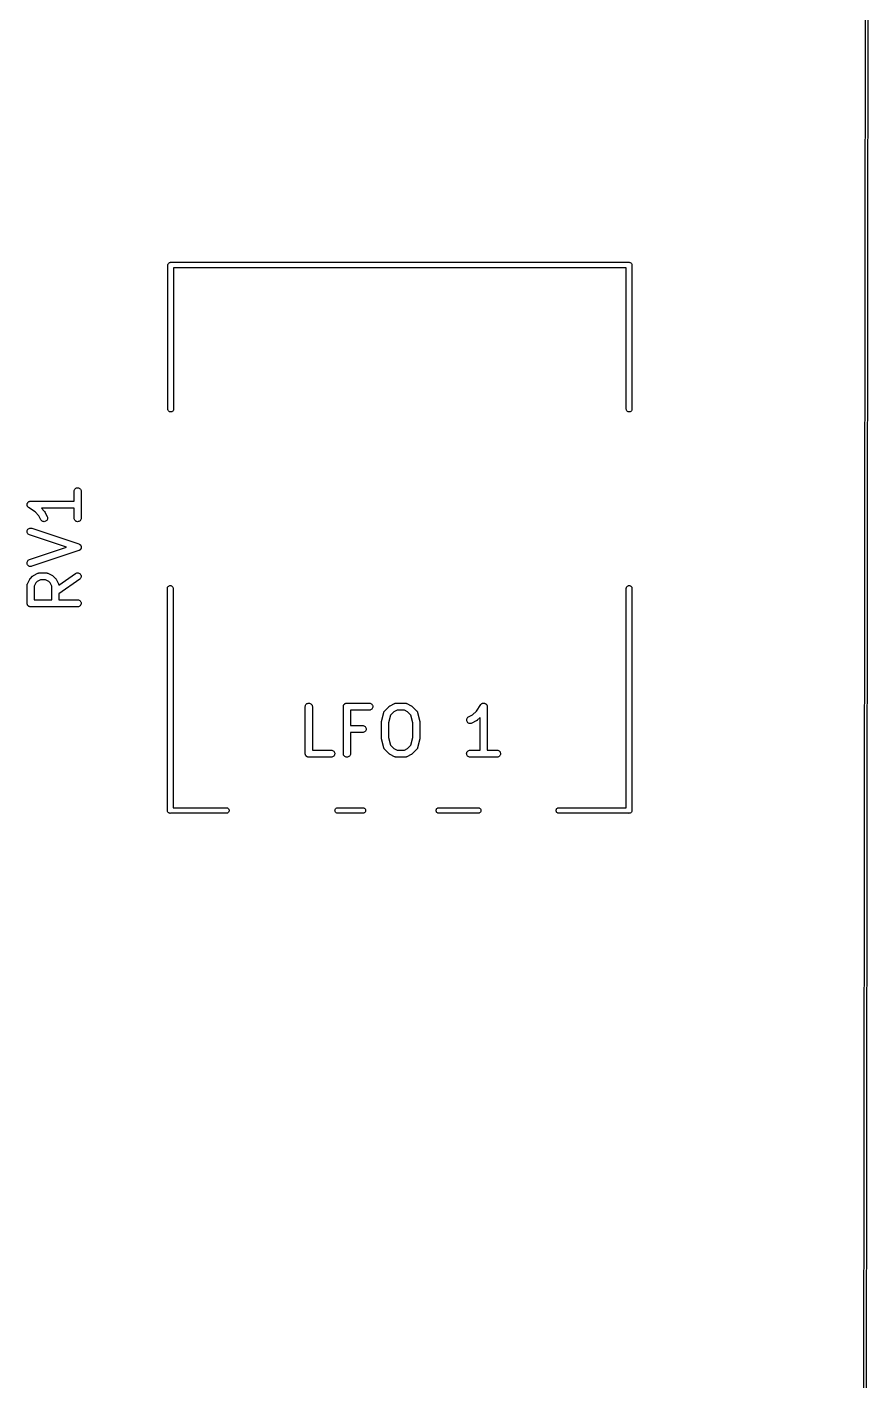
# Model space of a CAD drawing. Extents: x 20 to 116, y -135 to -16.
# Drawn here: x 98.14 to 116.03, y -75.58 to -46.81 of the extents above; entities that cross this region are included whole.
import ezdxf

# ---------------------------------------------------------------- set-up
doc = ezdxf.new("R2010")
doc.units = 0
doc.layers.add('BLACK', color=7, linetype='CONTINUOUS')

msp = doc.modelspace()

# ---------------------------------------------------------------- linework, layer by layer
at = {"layer": 'BLACK', "linetype": 'Continuous'}
for p, q in [((115.86, -134.975), (115.975, -20.025)), ((116.025, -20.0012), (115.91, -134.999)), ((101.13, -51.865), (101.131, -51.8532)), ((101.13, -51.868), (101.13, -51.865)), ((101.13, -54.9279), (101.13, -51.868)), ((101.131, -51.8532), (101.134, -51.8419)), ((101.134, -51.8419), (101.14, -51.8315)), ((101.14, -51.8315), (101.147, -51.8224)), ((101.147, -51.8224), (101.157, -51.8149)), ((101.157, -51.8149), (101.167, -51.8093)), ((101.167, -51.8093), (101.178, -51.8059)), ((101.178, -51.8059), (101.187, -51.805)), ((101.187, -51.805), (101.19, -51.8047)), ((101.187, -51.805), (101.187, -51.805)), ((101.19, -51.8047), (101.193, -51.805)), ((101.193, -51.805), (110.927, -51.805)), ((110.87, -51.925), (101.25, -51.925)), ((101.25, -51.925), (101.25, -54.9279)), ((110.87, -54.9279), (110.87, -51.925)), ((110.927, -51.805), (110.93, -51.8047)), ((110.93, -51.8047), (110.933, -51.805)), ((110.933, -51.805), (110.942, -51.8059)), ((110.942, -51.8059), (110.953, -51.8093)), ((110.953, -51.8093), (110.963, -51.8149)), ((110.963, -51.8149), (110.973, -51.8224)), ((110.973, -51.8224), (110.98, -51.8315)), ((110.98, -51.8315), (110.986, -51.8419)), ((110.986, -51.8419), (110.989, -51.8532)), ((110.989, -51.8532), (110.99, -51.865)), ((110.99, -51.865), (110.99, -51.8679)), ((110.99, -51.8679), (110.99, -54.9279)), ((101.131, -54.9368), (101.13, -54.9279)), ((101.134, -54.9481), (101.131, -54.9368)), ((101.14, -54.9585), (101.134, -54.9481)), ((101.246, -54.9481), (101.24, -54.9585)), ((101.249, -54.9368), (101.246, -54.9481)), ((101.25, -54.9279), (101.249, -54.9368)), ((110.871, -54.9368), (110.87, -54.9279)), ((110.874, -54.9481), (110.871, -54.9368)), ((110.88, -54.9585), (110.874, -54.9481)), ((110.986, -54.9481), (110.98, -54.9585)), ((110.989, -54.9368), (110.986, -54.9481)), ((110.99, -54.9279), (110.989, -54.9368)), ((101.147, -54.9676), (101.14, -54.9585)), ((101.157, -54.9751), (101.147, -54.9676)), ((101.167, -54.9807), (101.157, -54.9751)), ((101.178, -54.9841), (101.167, -54.9807)), ((101.19, -54.9853), (101.178, -54.9841)), ((101.202, -54.9841), (101.19, -54.9853)), ((101.213, -54.9807), (101.202, -54.9841)), ((101.223, -54.9751), (101.213, -54.9807)), ((101.233, -54.9676), (101.223, -54.9751)), ((101.24, -54.9585), (101.233, -54.9676)), ((110.887, -54.9676), (110.88, -54.9585)), ((110.897, -54.9751), (110.887, -54.9676)), ((110.907, -54.9807), (110.897, -54.9751)), ((110.918, -54.9841), (110.907, -54.9807)), ((110.93, -54.9853), (110.918, -54.9841)), ((110.942, -54.9841), (110.93, -54.9853)), ((110.953, -54.9807), (110.942, -54.9841)), ((110.963, -54.9751), (110.953, -54.9807)), ((110.973, -54.9676), (110.963, -54.9751)), ((110.98, -54.9585), (110.973, -54.9676)), ((99.1374, -56.6697), (99.139, -56.6551)), ((99.1374, -56.6707), (99.1374, -56.6697)), ((99.1374, -56.8814), (99.1374, -56.6707)), ((99.139, -56.6551), (99.1434, -56.6412)), ((99.1434, -56.6412), (99.1505, -56.6283)), ((99.1505, -56.6283), (99.1599, -56.6171)), ((99.1599, -56.6171), (99.1713, -56.608)), ((99.1713, -56.608), (99.1843, -56.6012)), ((99.1843, -56.6012), (99.1983, -56.597)), ((99.1983, -56.597), (99.2129, -56.5957)), ((99.2129, -56.5957), (99.2275, -56.5972)), ((99.2275, -56.5972), (99.2414, -56.6016)), ((99.2414, -56.6016), (99.2543, -56.6085)), ((99.2543, -56.6085), (99.2656, -56.6179)), ((99.2656, -56.6179), (99.2748, -56.6292)), ((99.2748, -56.6292), (99.2817, -56.6421)), ((99.2817, -56.6421), (99.286, -56.6561)), ((99.286, -56.6561), (99.2874, -56.6707)), ((99.2874, -56.6707), (99.2874, -57.2421)), ((98.1374, -56.9558), (98.1381, -56.9487)), ((98.1374, -56.9559), (98.1374, -56.9558)), ((98.1374, -56.9558), (98.1374, -56.9558)), ((98.1381, -56.9635), (98.1374, -56.9559)), ((98.1381, -56.9487), (98.1389, -56.9413)), ((98.1387, -56.9704), (98.1381, -56.9635)), ((98.1389, -56.9412), (98.1411, -56.9341)), ((98.1389, -56.9413), (98.1389, -56.9412)), ((98.1389, -56.9413), (98.1389, -56.9413)), ((98.1411, -56.9341), (98.1432, -56.9274)), ((98.1432, -56.9274), (98.1433, -56.9273)), ((98.1433, -56.9273), (98.1468, -56.9207)), ((98.1433, -56.9273), (98.1433, -56.9273)), ((98.1468, -56.9207), (98.1502, -56.9145)), ((98.1502, -56.9145), (98.1502, -56.9144)), ((98.1502, -56.9144), (98.1503, -56.9144)), ((98.1503, -56.9144), (98.1549, -56.9088)), ((98.1549, -56.9088), (98.1595, -56.9032)), ((98.1595, -56.9032), (98.1596, -56.9032)), ((98.1596, -56.9031), (98.1654, -56.8984)), ((98.1596, -56.9032), (98.1596, -56.9031)), ((98.1654, -56.8984), (98.1709, -56.894)), ((98.1709, -56.894), (98.1709, -56.8939)), ((98.1709, -56.8939), (98.171, -56.8939)), ((98.171, -56.8939), (98.1776, -56.8904)), ((98.1776, -56.8904), (98.1838, -56.8871)), ((98.1838, -56.8871), (98.1839, -56.8871)), ((98.1839, -56.887), (98.1907, -56.885)), ((98.1839, -56.8871), (98.1839, -56.887)), ((98.1907, -56.885), (98.1978, -56.8829)), ((98.1978, -56.8829), (98.1979, -56.8828)), ((98.1979, -56.8828), (98.2052, -56.8821)), ((98.1979, -56.8828), (98.1979, -56.8828)), ((98.2052, -56.8821), (98.2124, -56.8814)), ((98.2124, -56.8814), (99.1374, -56.8814)), ((98.1387, -56.9705), (98.1387, -56.9704)), ((98.1387, -56.9704), (98.1387, -56.9704)), ((98.1408, -56.9776), (98.1387, -56.9705)), ((98.1428, -56.9844), (98.1408, -56.9776)), ((98.1428, -56.9845), (98.1428, -56.9844)), ((98.1461, -56.9907), (98.1428, -56.9845)), ((98.1428, -56.9845), (98.1428, -56.9845)), ((98.1496, -56.9974), (98.1461, -56.9907)), ((98.1496, -56.9975), (98.1496, -56.9974)), ((98.1496, -56.9974), (98.1496, -56.9974)), ((98.1542, -57.0031), (98.1496, -56.9975)), ((98.1587, -57.0088), (98.1542, -57.0031)), ((98.1588, -57.0089), (98.1587, -57.0088)), ((98.1645, -57.0137), (98.1588, -57.0089)), ((98.1588, -57.0089), (98.1588, -57.0089)), ((98.1699, -57.0182), (98.1645, -57.0137)), ((98.17, -57.0183), (98.1699, -57.0182)), ((98.1708, -57.0188), (98.17, -57.0183)), ((98.17, -57.0183), (98.17, -57.0183)), ((98.17, -57.0183), (98.17, -57.0183)), ((98.3075, -57.1099), (98.1708, -57.0188)), ((98.3888, -57.1913), (98.3075, -57.1099)), ((98.431, -57.2757), (98.3888, -57.1913)), ((99.1374, -57.0314), (98.4411, -57.0314)), ((98.4411, -57.0314), (98.5035, -57.0939)), ((98.5035, -57.0939), (98.5042, -57.0946)), ((98.5042, -57.0946), (98.5069, -57.0979)), ((98.5069, -57.0979), (98.5098, -57.101)), ((98.5098, -57.101), (98.5114, -57.1036)), ((98.5114, -57.1036), (98.5134, -57.1061)), ((98.5134, -57.1061), (98.5153, -57.1098)), ((98.5153, -57.1098), (98.5176, -57.1134)), ((98.5176, -57.1134), (98.5652, -57.2086)), ((98.5652, -57.2086), (98.5656, -57.2095)), ((98.5656, -57.2095), (98.5707, -57.2233)), ((98.5724, -57.2524), (98.569, -57.2666)), ((98.5707, -57.2233), (98.573, -57.2377)), ((98.573, -57.2377), (98.5724, -57.2524)), ((99.1374, -57.2421), (99.1374, -57.0314)), ((99.1388, -57.2567), (99.1374, -57.2421)), ((99.2874, -57.2432), (99.2857, -57.2577)), ((99.2874, -57.2421), (99.2874, -57.2432)), ((98.1375, -57.5325), (98.138, -57.5179)), ((98.1399, -57.547), (98.1375, -57.5325)), ((98.138, -57.5179), (98.1414, -57.5036)), ((98.1414, -57.5036), (98.1475, -57.4903)), ((98.1475, -57.4903), (98.156, -57.4784)), ((98.156, -57.4784), (98.1667, -57.4684)), ((98.1667, -57.4684), (98.1791, -57.4607)), ((98.1791, -57.4607), (98.1928, -57.4555)), ((98.1928, -57.4555), (98.2072, -57.453)), ((98.2072, -57.453), (98.2218, -57.4535)), ((98.2218, -57.4535), (98.2361, -57.4567)), ((98.2361, -57.4567), (99.2361, -57.79)), ((98.4388, -57.2881), (98.431, -57.2757)), ((98.4489, -57.2987), (98.4388, -57.2881)), ((98.4608, -57.3072), (98.4489, -57.2987)), ((98.4741, -57.3132), (98.4608, -57.3072)), ((98.4884, -57.3165), (98.4741, -57.3132)), ((98.503, -57.317), (98.4884, -57.3165)), ((98.5175, -57.3146), (98.503, -57.317)), ((98.5312, -57.3095), (98.5175, -57.3146)), ((98.5436, -57.3018), (98.5312, -57.3095)), ((98.5543, -57.2918), (98.5436, -57.3018)), ((98.5629, -57.2799), (98.5543, -57.2918)), ((98.569, -57.2666), (98.5629, -57.2799)), ((99.143, -57.2707), (99.1388, -57.2567)), ((99.1499, -57.2836), (99.143, -57.2707)), ((99.1592, -57.295), (99.1499, -57.2836)), ((99.1704, -57.3043), (99.1592, -57.295)), ((99.1833, -57.3113), (99.1704, -57.3043)), ((99.1973, -57.3156), (99.1833, -57.3113)), ((99.2119, -57.3171), (99.1973, -57.3156)), ((99.2264, -57.3158), (99.2119, -57.3171)), ((99.2405, -57.3117), (99.2264, -57.3158)), ((99.2534, -57.3049), (99.2405, -57.3117)), ((99.2649, -57.2957), (99.2534, -57.3049)), ((99.2743, -57.2845), (99.2649, -57.2957)), ((99.2813, -57.2717), (99.2743, -57.2845)), ((99.2857, -57.2577), (99.2813, -57.2717)), ((98.145, -57.5607), (98.1399, -57.547)), ((98.1526, -57.5732), (98.145, -57.5607)), ((98.1626, -57.5839), (98.1526, -57.5732)), ((98.1744, -57.5925), (98.1626, -57.5839)), ((98.1877, -57.5987), (98.1744, -57.5925)), ((98.1887, -57.599), (98.1877, -57.5987)), ((98.9752, -57.8612), (98.1887, -57.599)), ((99.2361, -57.79), (99.2371, -57.7904)), ((99.2371, -57.7904), (99.2418, -57.7926)), ((99.2418, -57.7926), (99.2466, -57.7945)), ((99.2466, -57.7945), (99.2484, -57.7956)), ((99.2484, -57.7956), (99.2504, -57.7965)), ((99.2504, -57.7965), (99.2546, -57.7996)), ((99.2546, -57.7996), (99.2589, -57.8024)), ((99.2589, -57.8024), (99.2605, -57.8039)), ((99.2605, -57.8039), (99.2622, -57.8051)), ((99.2622, -57.8051), (99.2657, -57.809)), ((99.2657, -57.809), (99.2695, -57.8125)), ((99.2695, -57.8125), (99.2707, -57.8143)), ((99.2707, -57.8143), (99.2721, -57.8159)), ((99.2721, -57.8159), (99.2749, -57.8203)), ((99.2749, -57.8203), (99.2778, -57.8246)), ((99.2778, -57.8246), (99.2787, -57.8265)), ((99.2787, -57.8265), (99.2798, -57.8284)), ((99.2798, -57.8284), (99.2816, -57.8332)), ((98.1887, -58.1234), (98.9752, -57.8612)), ((99.2361, -57.9323), (98.2361, -58.2657)), ((99.2408, -57.9302), (99.2361, -57.9323)), ((99.2457, -57.9284), (99.2408, -57.9302)), ((99.2475, -57.9273), (99.2457, -57.9284)), ((99.2495, -57.9264), (99.2475, -57.9273)), ((99.2537, -57.9234), (99.2495, -57.9264)), ((99.2581, -57.9206), (99.2537, -57.9234)), ((99.2597, -57.9192), (99.2581, -57.9206)), ((99.2614, -57.9179), (99.2597, -57.9192)), ((99.265, -57.9142), (99.2614, -57.9179)), ((99.2688, -57.9106), (99.265, -57.9142)), ((99.27, -57.9089), (99.2688, -57.9106)), ((99.2715, -57.9073), (99.27, -57.9089)), ((99.2743, -57.9029), (99.2715, -57.9073)), ((99.2773, -57.8987), (99.2743, -57.9029)), ((99.2782, -57.8968), (99.2773, -57.8987)), ((99.2793, -57.895), (99.2782, -57.8968)), ((99.2812, -57.8901), (99.2793, -57.895)), ((99.2834, -57.8854), (99.2812, -57.8901)), ((99.2816, -57.8332), (99.2837, -57.838)), ((99.2839, -57.8833), (99.2834, -57.8854)), ((99.2837, -57.838), (99.2842, -57.8401)), ((99.2846, -57.8813), (99.2839, -57.8833)), ((99.2842, -57.8401), (99.2849, -57.8421)), ((99.2855, -57.8762), (99.2846, -57.8813)), ((99.2849, -57.8421), (99.2857, -57.8472)), ((99.2867, -57.8712), (99.2855, -57.8762)), ((99.2857, -57.8472), (99.2868, -57.8523)), ((99.2868, -57.869), (99.2867, -57.8712)), ((99.2868, -57.8523), (99.2869, -57.8544)), ((99.2872, -57.8669), (99.2868, -57.869)), ((99.2869, -57.8544), (99.2872, -57.8565)), ((99.2872, -57.8565), (99.287, -57.8617)), ((99.287, -57.8617), (99.2872, -57.8669)), ((98.1376, -58.1888), (98.1401, -58.1744)), ((98.1379, -58.2034), (98.1376, -58.1888)), ((98.1411, -58.2177), (98.1379, -58.2034)), ((98.1401, -58.1744), (98.1454, -58.1607)), ((98.1469, -58.2312), (98.1411, -58.2177)), ((98.1454, -58.1607), (98.1533, -58.1484)), ((98.1553, -58.2432), (98.1469, -58.2312)), ((98.1533, -58.1484), (98.1633, -58.1378)), ((98.1658, -58.2533), (98.1553, -58.2432)), ((98.1633, -58.1378), (98.1753, -58.1293)), ((98.1781, -58.2612), (98.1658, -58.2533)), ((98.1753, -58.1293), (98.1887, -58.1234)), ((98.1918, -58.2666), (98.1781, -58.2612)), ((98.2061, -58.2693), (98.1918, -58.2666)), ((98.2208, -58.2691), (98.2061, -58.2693)), ((98.2351, -58.266), (98.2208, -58.2691)), ((98.2361, -58.2657), (98.2351, -58.266)), ((98.3934, -58.4062), (98.3985, -58.4054)), ((98.3985, -58.4054), (98.4007, -58.4055)), ((98.4007, -58.4055), (98.4029, -58.4052)), ((98.4029, -58.4052), (98.5457, -58.4052)), ((98.5457, -58.4052), (98.5468, -58.4052)), ((98.5468, -58.4052), (98.549, -58.4055)), ((98.549, -58.4055), (98.5512, -58.4054)), ((98.5512, -58.4054), (98.5562, -58.4063)), ((99.1971, -58.4068), (99.2116, -58.4052)), ((99.2116, -58.4052), (99.2262, -58.4065)), ((98.1374, -58.6697), (98.1376, -58.6675)), ((98.1374, -58.6707), (98.1374, -58.6697)), ((98.1374, -59.0517), (98.1374, -58.6707)), ((98.1376, -58.6653), (98.1384, -58.6602)), ((98.1376, -58.6675), (98.1376, -58.6653)), ((98.1384, -58.6602), (98.139, -58.6551)), ((98.139, -58.6551), (98.1397, -58.653)), ((98.1397, -58.653), (98.1401, -58.6508)), ((98.1401, -58.6508), (98.1419, -58.646)), ((98.1419, -58.646), (98.1434, -58.6412)), ((98.1434, -58.6412), (98.1445, -58.6392)), ((98.1445, -58.6392), (98.1453, -58.6372)), ((98.1453, -58.6372), (98.1929, -58.5419)), ((98.1929, -58.5419), (98.1934, -58.541)), ((98.1934, -58.541), (98.1957, -58.5375)), ((98.1957, -58.5375), (98.1977, -58.5338)), ((98.1977, -58.5338), (98.1997, -58.5313)), ((98.1997, -58.5313), (98.2014, -58.5287)), ((98.2014, -58.5287), (98.2043, -58.5257)), ((98.2043, -58.5257), (98.207, -58.5224)), ((98.207, -58.5224), (98.2546, -58.4748)), ((98.2546, -58.4748), (98.2553, -58.4741)), ((98.2553, -58.4741), (98.2586, -58.4715)), ((98.2586, -58.4715), (98.2617, -58.4686)), ((98.2617, -58.4686), (98.2643, -58.4669)), ((98.2643, -58.4669), (98.2668, -58.465)), ((98.2668, -58.465), (98.2705, -58.463)), ((98.2705, -58.463), (98.2741, -58.4608)), ((98.2741, -58.4608), (98.3693, -58.4132)), ((98.3216, -58.6199), (98.2874, -58.6884)), ((98.2874, -58.6884), (98.2874, -58.9767)), ((98.352, -58.5895), (98.3216, -58.6199)), ((98.4206, -58.5552), (98.352, -58.5895)), ((98.3693, -58.4132), (98.3703, -58.4127)), ((98.3703, -58.4127), (98.3723, -58.4119)), ((98.3723, -58.4119), (98.3743, -58.4109)), ((98.3743, -58.4109), (98.3792, -58.4094)), ((98.3792, -58.4094), (98.384, -58.4076)), ((98.384, -58.4076), (98.3862, -58.4073)), ((98.3862, -58.4073), (98.3883, -58.4067)), ((98.3883, -58.4067), (98.3934, -58.4062)), ((98.528, -58.5552), (98.4206, -58.5552)), ((98.5965, -58.5895), (98.528, -58.5552)), ((98.5562, -58.4063), (98.5613, -58.4069)), ((98.5613, -58.4069), (98.5634, -58.4075)), ((98.5634, -58.4075), (98.5656, -58.4079)), ((98.5656, -58.4079), (98.5704, -58.4098)), ((98.5704, -58.4098), (98.5753, -58.4113)), ((98.5753, -58.4113), (98.5772, -58.4124)), ((98.5772, -58.4124), (98.5793, -58.4132)), ((98.5793, -58.4132), (98.6745, -58.4608)), ((98.6269, -58.6199), (98.5965, -58.5895)), ((98.6612, -58.6884), (98.6269, -58.6199)), ((98.6612, -58.9767), (98.6612, -58.6884)), ((98.6745, -58.4608), (98.6754, -58.4612)), ((98.6754, -58.4612), (98.679, -58.4635)), ((98.679, -58.4635), (98.6827, -58.4655)), ((98.6827, -58.4655), (98.6851, -58.4675)), ((98.6851, -58.4675), (98.6877, -58.4692)), ((98.6877, -58.4692), (98.6907, -58.4721)), ((98.6907, -58.4721), (98.694, -58.4748)), ((98.694, -58.4748), (98.7416, -58.5224)), ((98.7416, -58.5224), (98.7423, -58.5232)), ((98.7423, -58.5232), (98.745, -58.5265)), ((98.745, -58.5265), (98.7479, -58.5295)), ((98.7479, -58.5295), (98.7495, -58.5322)), ((98.7495, -58.5322), (98.7515, -58.5346)), ((98.7515, -58.5346), (98.7534, -58.5384)), ((98.7534, -58.5384), (98.7557, -58.5419)), ((98.7557, -58.5419), (98.8033, -58.6372)), ((98.8033, -58.6372), (98.8037, -58.6381)), ((98.8037, -58.6381), (98.8045, -58.6402)), ((98.8045, -58.6402), (98.8055, -58.6421)), ((98.8055, -58.6421), (98.807, -58.647)), ((98.807, -58.647), (98.8088, -58.6519)), ((98.8088, -58.6519), (98.8091, -58.654)), ((98.8091, -58.654), (98.8098, -58.6561)), ((98.8098, -58.6561), (98.8103, -58.6613)), ((98.8103, -58.6613), (98.8111, -58.6663)), ((98.8111, -58.6663), (98.811, -58.6685)), ((98.811, -58.6685), (98.8111, -58.6696)), ((98.8111, -58.6696), (99.1694, -58.4188)), ((99.2554, -58.5417), (98.8112, -58.8526)), ((99.1694, -58.4188), (99.1702, -58.4182)), ((99.1702, -58.4182), (99.1831, -58.4112)), ((99.1831, -58.4112), (99.1971, -58.4068)), ((99.2262, -58.4065), (99.2402, -58.4106)), ((99.2402, -58.4106), (99.2532, -58.4173)), ((99.2532, -58.4173), (99.2647, -58.4265)), ((99.2665, -58.5322), (99.2554, -58.5417)), ((99.2647, -58.4265), (99.2741, -58.4377)), ((99.2756, -58.5207), (99.2665, -58.5322)), ((99.2741, -58.4377), (99.2812, -58.4505)), ((99.2822, -58.5076), (99.2756, -58.5207)), ((99.2812, -58.4505), (99.2857, -58.4644)), ((99.2862, -58.4935), (99.2822, -58.5076)), ((99.2857, -58.4644), (99.2874, -58.4789)), ((99.2874, -58.4789), (99.2862, -58.4935)), ((101.13, -58.7015), (101.137, -58.6924)), ((101.137, -58.6924), (101.147, -58.6849)), ((101.147, -58.6849), (101.157, -58.6793)), ((101.157, -58.6793), (101.168, -58.6759)), ((101.168, -58.6759), (101.18, -58.6747)), ((101.18, -58.6747), (101.192, -58.6759)), ((101.192, -58.6759), (101.203, -58.6793)), ((101.203, -58.6793), (101.213, -58.6849)), ((101.213, -58.6849), (101.223, -58.6924)), ((101.223, -58.6924), (101.23, -58.7015)), ((110.88, -58.7015), (110.887, -58.6924)), ((110.887, -58.6924), (110.897, -58.6849)), ((110.897, -58.6849), (110.907, -58.6793)), ((110.907, -58.6793), (110.918, -58.6759)), ((110.918, -58.6759), (110.93, -58.6747)), ((110.93, -58.6747), (110.942, -58.6759)), ((110.942, -58.6759), (110.953, -58.6793)), ((110.953, -58.6793), (110.963, -58.6849)), ((110.963, -58.6849), (110.973, -58.6924)), ((110.973, -58.6924), (110.98, -58.7015)), ((98.2874, -58.9767), (98.6612, -58.9767)), ((98.8112, -58.8526), (98.8112, -58.9767)), ((98.8112, -58.9767), (99.2124, -58.9767)), ((99.2124, -58.9767), (99.2134, -58.9767)), ((99.2134, -58.9767), (99.228, -58.9783)), ((99.228, -58.9783), (99.2419, -58.9827)), ((101.12, -58.7321), (101.121, -58.7232)), ((101.12, -63.4579), (101.12, -58.7321)), ((101.121, -58.7232), (101.124, -58.7119)), ((101.124, -58.7119), (101.13, -58.7015)), ((101.23, -58.7015), (101.236, -58.7119)), ((101.236, -58.7119), (101.239, -58.7232)), ((101.239, -58.7232), (101.24, -58.7321)), ((101.24, -58.7321), (101.24, -63.395)), ((110.87, -58.7321), (110.871, -58.7232)), ((110.87, -63.395), (110.87, -58.7321)), ((110.871, -58.7232), (110.874, -58.7119)), ((110.874, -58.7119), (110.88, -58.7015)), ((110.98, -58.7015), (110.986, -58.7119)), ((110.986, -58.7119), (110.989, -58.7232)), ((110.989, -58.7232), (110.99, -58.7321)), ((110.99, -58.7321), (110.99, -63.4521)), ((98.1381, -59.0587), (98.1374, -59.0517)), ((98.1387, -59.0657), (98.1381, -59.0587)), ((98.1388, -59.066), (98.1387, -59.0657)), ((98.1388, -59.0662), (98.1388, -59.066)), ((98.1408, -59.073), (98.1388, -59.0662)), ((98.1428, -59.0798), (98.1408, -59.073)), ((98.143, -59.08), (98.1428, -59.0798)), ((98.143, -59.0802), (98.143, -59.08)), ((98.1464, -59.0865), (98.143, -59.0802)), ((98.1496, -59.0927), (98.1464, -59.0865)), ((98.1498, -59.0929), (98.1496, -59.0927)), ((98.1499, -59.0932), (98.1498, -59.0929)), ((98.1544, -59.0987), (98.1499, -59.0932)), ((98.1588, -59.1041), (98.1544, -59.0987)), ((98.159, -59.1043), (98.1588, -59.1041)), ((98.1592, -59.1045), (98.159, -59.1043)), ((98.1646, -59.109), (98.1592, -59.1045)), ((98.17, -59.1135), (98.1646, -59.109)), ((98.1702, -59.1137), (98.17, -59.1135)), ((98.1704, -59.1138), (98.1702, -59.1137)), ((98.1766, -59.1172), (98.1704, -59.1138)), ((98.1828, -59.1206), (98.1766, -59.1172)), ((98.1831, -59.1207), (98.1828, -59.1206)), ((98.1833, -59.1208), (98.1831, -59.1207)), ((98.1901, -59.1229), (98.1833, -59.1208)), ((98.1968, -59.125), (98.1901, -59.1229)), ((98.197, -59.1251), (98.1968, -59.125)), ((98.1973, -59.1251), (98.197, -59.1251)), ((98.2043, -59.1259), (98.1973, -59.1251)), ((98.2113, -59.1267), (98.2043, -59.1259)), ((98.2118, -59.1267), (98.2113, -59.1267)), ((98.2119, -59.1267), (98.2118, -59.1267)), ((98.2124, -59.1267), (98.2119, -59.1267)), ((98.2119, -59.1267), (98.2119, -59.1267)), ((99.2124, -59.1267), (98.2124, -59.1267)), ((99.2269, -59.1252), (99.2124, -59.1267)), ((99.241, -59.121), (99.2269, -59.1252)), ((99.2539, -59.1141), (99.241, -59.121)), ((99.2419, -58.9827), (99.2548, -58.9898)), ((99.2652, -59.1049), (99.2539, -59.1141)), ((99.2548, -58.9898), (99.266, -58.9992)), ((99.2746, -59.0936), (99.2652, -59.1049)), ((99.266, -58.9992), (99.2751, -59.0106)), ((99.2815, -59.0807), (99.2746, -59.0936)), ((99.2751, -59.0106), (99.2819, -59.0236)), ((99.2858, -59.0667), (99.2815, -59.0807)), ((99.2819, -59.0236), (99.2861, -59.0376)), ((99.2874, -59.0522), (99.2858, -59.0667)), ((99.2861, -59.0376), (99.2874, -59.0522)), ((104.049, -61.2463), (104.05, -61.2318)), ((104.049, -61.2474), (104.049, -61.2463)), ((104.049, -62.2474), (104.049, -61.2474)), ((104.05, -61.2318), (104.055, -61.2178)), ((104.055, -61.2178), (104.062, -61.205)), ((104.062, -61.205), (104.071, -61.1938)), ((104.071, -61.1938), (104.083, -61.1846)), ((104.083, -61.1846), (104.096, -61.1778)), ((104.096, -61.1778), (104.11, -61.1737)), ((104.11, -61.1737), (104.124, -61.1724)), ((104.124, -61.1724), (104.139, -61.1739)), ((104.139, -61.1739), (104.153, -61.1782)), ((104.153, -61.1782), (104.166, -61.1852)), ((104.166, -61.1852), (104.177, -61.1945)), ((104.177, -61.1945), (104.186, -61.2059)), ((104.186, -61.2059), (104.193, -61.2188)), ((104.193, -61.2188), (104.197, -61.2328)), ((104.197, -61.2328), (104.199, -61.2474)), ((104.199, -61.2474), (104.199, -62.1724)), ((104.858, -61.2463), (104.859, -61.2393)), ((104.858, -61.2468), (104.858, -61.2463)), ((104.858, -61.2469), (104.858, -61.2468)), ((104.858, -61.2474), (104.858, -61.2469)), ((104.858, -61.2469), (104.858, -61.2469)), ((104.858, -62.2474), (104.858, -61.2474)), ((104.859, -61.2393), (104.86, -61.2323)), ((104.86, -61.2318), (104.862, -61.2251)), ((104.86, -61.232), (104.86, -61.2318)), ((104.86, -61.2323), (104.86, -61.232)), ((104.862, -61.2251), (104.864, -61.2183)), ((104.864, -61.2178), (104.868, -61.2116)), ((104.864, -61.2181), (104.864, -61.2178)), ((104.864, -61.2183), (104.864, -61.2181)), ((104.868, -61.2116), (104.871, -61.2054)), ((104.871, -61.205), (104.876, -61.1996)), ((104.871, -61.2052), (104.871, -61.205)), ((104.871, -61.2054), (104.871, -61.2052)), ((104.876, -61.1996), (104.88, -61.1942)), ((104.88, -61.1942), (104.881, -61.194)), ((104.881, -61.1938), (104.886, -61.1894)), ((104.881, -61.194), (104.881, -61.1938)), ((104.886, -61.1894), (104.892, -61.1849)), ((104.892, -61.1846), (104.899, -61.1814)), ((104.892, -61.1848), (104.892, -61.1846)), ((104.892, -61.1849), (104.892, -61.1848)), ((104.899, -61.1814), (104.905, -61.178)), ((104.905, -61.1778), (104.912, -61.1758)), ((104.905, -61.178), (104.905, -61.1778)), ((104.905, -61.178), (104.905, -61.178)), ((104.912, -61.1758), (104.919, -61.1738)), ((104.919, -61.1737), (104.926, -61.1731)), ((104.919, -61.1738), (104.919, -61.1737)), ((104.919, -61.1738), (104.919, -61.1738)), ((104.926, -61.1731), (104.933, -61.1724)), ((104.933, -61.1724), (105.41, -61.1724)), ((105.41, -61.1724), (105.411, -61.1724)), ((105.411, -61.1724), (105.425, -61.174)), ((105.425, -61.174), (105.439, -61.1784)), ((105.439, -61.1784), (105.452, -61.1855)), ((105.452, -61.1855), (105.463, -61.1949)), ((105.463, -61.1949), (105.472, -61.2063)), ((105.472, -61.2063), (105.479, -61.2193)), ((105.479, -61.2764), (105.472, -61.2893)), ((105.479, -61.2193), (105.483, -61.2333)), ((105.483, -61.2625), (105.479, -61.2764)), ((105.483, -61.2333), (105.485, -61.2479)), ((105.485, -61.2479), (105.483, -61.2625)), ((105.737, -61.3372), (105.833, -61.242)), ((105.833, -61.2412), (105.837, -61.2386)), ((105.833, -61.242), (105.833, -61.2412)), ((105.837, -61.2386), (105.84, -61.2357)), ((105.84, -61.2357), (105.842, -61.234)), ((105.842, -61.234), (105.845, -61.2321)), ((105.845, -61.2321), (105.849, -61.2302)), ((105.849, -61.2302), (105.852, -61.2279)), ((105.852, -61.2279), (105.947, -61.1803)), ((105.947, -61.1803), (105.948, -61.1798)), ((105.948, -61.1798), (105.95, -61.1791)), ((105.95, -61.1791), (105.952, -61.178)), ((105.952, -61.178), (105.957, -61.1766)), ((105.957, -61.1766), (105.962, -61.1748)), ((105.962, -61.1748), (105.964, -61.1744)), ((105.964, -61.1744), (105.966, -61.1738)), ((105.966, -61.1738), (105.971, -61.1733)), ((105.971, -61.1733), (105.977, -61.1725)), ((105.977, -61.1725), (105.979, -61.1726)), ((105.979, -61.1726), (105.981, -61.1724)), ((105.981, -61.1724), (106.171, -61.1724)), ((106.171, -61.1724), (106.172, -61.1724)), ((106.172, -61.1724), (106.175, -61.1726)), ((106.175, -61.1726), (106.177, -61.1726)), ((106.177, -61.1726), (106.182, -61.1734)), ((106.182, -61.1734), (106.187, -61.174)), ((106.187, -61.174), (106.189, -61.1747)), ((106.189, -61.1747), (106.191, -61.1751)), ((106.191, -61.1751), (106.196, -61.1769)), ((106.196, -61.1769), (106.201, -61.1784)), ((106.201, -61.1784), (106.203, -61.1795)), ((106.203, -61.1795), (106.205, -61.1803)), ((106.205, -61.1803), (106.3, -61.2279)), ((106.3, -61.2279), (106.301, -61.2284)), ((106.301, -61.2284), (106.305, -61.2307)), ((106.305, -61.2307), (106.308, -61.2327)), ((106.308, -61.2327), (106.311, -61.2347)), ((106.311, -61.2347), (106.313, -61.2364)), ((106.313, -61.2364), (106.316, -61.2393)), ((106.316, -61.2393), (106.32, -61.242)), ((106.32, -61.242), (106.415, -61.3372)), ((107.685, -61.3425), (107.776, -61.2058)), ((107.776, -61.2049), (107.781, -61.1993)), ((107.776, -61.205), (107.776, -61.2049)), ((107.776, -61.2058), (107.776, -61.205)), ((107.776, -61.205), (107.776, -61.205)), ((107.776, -61.205), (107.776, -61.205)), ((107.781, -61.1993), (107.786, -61.1938)), ((107.786, -61.1937), (107.792, -61.189)), ((107.786, -61.1938), (107.786, -61.1937)), ((107.786, -61.1938), (107.786, -61.1938)), ((107.792, -61.189), (107.797, -61.1846)), ((107.797, -61.1846), (107.804, -61.181)), ((107.797, -61.1846), (107.797, -61.1846)), ((107.797, -61.1846), (107.797, -61.1846)), ((107.804, -61.181), (107.81, -61.1778)), ((107.81, -61.1778), (107.817, -61.1757)), ((107.81, -61.1778), (107.81, -61.1778)), ((107.81, -61.1778), (107.81, -61.1778)), ((107.817, -61.1757), (107.824, -61.1737)), ((107.824, -61.1737), (107.831, -61.173)), ((107.824, -61.1737), (107.824, -61.1737)), ((107.824, -61.1737), (107.824, -61.1737)), ((107.831, -61.173), (107.839, -61.1724)), ((107.839, -61.1724), (107.839, -61.1724)), ((107.839, -61.1724), (107.846, -61.1732)), ((107.839, -61.1724), (107.839, -61.1724)), ((107.846, -61.1732), (107.853, -61.1739)), ((107.853, -61.1739), (107.853, -61.1739)), ((107.853, -61.1739), (107.853, -61.1739)), ((107.853, -61.1739), (107.861, -61.1762)), ((107.861, -61.1762), (107.867, -61.1782)), ((107.867, -61.1782), (107.867, -61.1783)), ((107.867, -61.1783), (107.867, -61.1783)), ((107.867, -61.1783), (107.874, -61.1818)), ((107.874, -61.1818), (107.88, -61.1852)), ((107.88, -61.1852), (107.88, -61.1852)), ((107.88, -61.1852), (107.88, -61.1853)), ((107.88, -61.1853), (107.886, -61.1899)), ((107.886, -61.1899), (107.891, -61.1945)), ((107.891, -61.1945), (107.891, -61.1946)), ((107.891, -61.1946), (107.891, -61.1946)), ((107.891, -61.1946), (107.896, -61.2006)), ((107.896, -61.2006), (107.901, -61.2059)), ((107.901, -61.2059), (107.901, -61.2059)), ((107.901, -61.2059), (107.901, -61.206)), ((107.901, -61.206), (107.904, -61.2129)), ((107.904, -61.2129), (107.907, -61.2188)), ((107.907, -61.2188), (107.907, -61.2189)), ((107.907, -61.2189), (107.907, -61.2189)), ((107.907, -61.2189), (107.91, -61.226)), ((107.91, -61.226), (107.912, -61.2328)), ((107.912, -61.2328), (107.912, -61.2329)), ((107.912, -61.2329), (107.912, -61.2329)), ((107.912, -61.2329), (107.912, -61.2403)), ((107.912, -61.2403), (107.913, -61.2474)), ((107.913, -61.2474), (107.913, -62.1724)), ((105.41, -61.3224), (105.008, -61.3224)), ((105.008, -61.3224), (105.008, -61.6486)), ((105.424, -61.321), (105.41, -61.3224)), ((105.438, -61.3167), (105.424, -61.321)), ((105.451, -61.3098), (105.438, -61.3167)), ((105.462, -61.3006), (105.451, -61.3098)), ((105.472, -61.2893), (105.462, -61.3006)), ((105.669, -61.5651), (105.67, -61.5638)), ((105.669, -61.5711), (105.669, -61.5651)), ((105.67, -61.5625), (105.718, -61.372)), ((105.67, -61.5638), (105.67, -61.5625)), ((105.718, -61.371), (105.72, -61.3663)), ((105.718, -61.372), (105.718, -61.371)), ((105.72, -61.3663), (105.721, -61.3614)), ((105.721, -61.3614), (105.722, -61.3594)), ((105.722, -61.3594), (105.723, -61.3573)), ((105.723, -61.3573), (105.726, -61.353)), ((105.726, -61.353), (105.728, -61.3485)), ((105.728, -61.3485), (105.73, -61.3468)), ((105.73, -61.3468), (105.731, -61.3449)), ((105.731, -61.3449), (105.734, -61.3411)), ((105.734, -61.3411), (105.737, -61.3372)), ((105.858, -61.4286), (105.818, -61.5899)), ((105.93, -61.3566), (105.858, -61.4286)), ((105.999, -61.3224), (105.93, -61.3566)), ((106.154, -61.3224), (105.999, -61.3224)), ((106.222, -61.3566), (106.154, -61.3224)), ((106.294, -61.4286), (106.222, -61.3566)), ((106.335, -61.5899), (106.294, -61.4286)), ((106.415, -61.3372), (106.416, -61.3379)), ((106.416, -61.3379), (106.419, -61.3419)), ((106.419, -61.3419), (106.422, -61.3457)), ((106.422, -61.3457), (106.423, -61.3476)), ((106.423, -61.3476), (106.425, -61.3494)), ((106.425, -61.3494), (106.427, -61.3539)), ((106.427, -61.3539), (106.43, -61.3583)), ((106.43, -61.3583), (106.431, -61.3604)), ((106.431, -61.3604), (106.432, -61.3624)), ((106.432, -61.3624), (106.433, -61.3673)), ((106.433, -61.3673), (106.435, -61.372)), ((106.435, -61.372), (106.482, -61.5625)), ((106.482, -61.5625), (106.483, -61.5635)), ((106.483, -61.5635), (106.483, -61.5649)), ((106.483, -61.5649), (106.483, -61.5661)), ((106.483, -61.5661), (106.484, -61.5721)), ((107.478, -61.5234), (107.481, -61.5091)), ((107.478, -61.538), (107.478, -61.5234)), ((107.48, -61.5525), (107.478, -61.538)), ((107.485, -61.5662), (107.48, -61.5525)), ((107.481, -61.5091), (107.487, -61.4958)), ((107.493, -61.5786), (107.485, -61.5662)), ((107.487, -61.4958), (107.496, -61.4839)), ((107.496, -61.4839), (107.506, -61.4738)), ((107.506, -61.4738), (107.519, -61.466)), ((107.519, -61.466), (107.603, -61.4238)), ((107.681, -61.5526), (107.586, -61.6002)), ((107.603, -61.4238), (107.685, -61.3425)), ((107.685, -61.5503), (107.681, -61.5526)), ((107.688, -61.5484), (107.685, -61.5503)), ((107.691, -61.5464), (107.688, -61.5484)), ((107.694, -61.5448), (107.691, -61.5464)), ((107.697, -61.5419), (107.694, -61.5448)), ((107.7, -61.5392), (107.697, -61.5419)), ((107.701, -61.5385), (107.7, -61.5392)), ((107.763, -61.4761), (107.701, -61.5385)), ((107.763, -62.1724), (107.763, -61.4761)), ((105.008, -61.6486), (105.267, -61.6486)), ((105.267, -61.7986), (105.008, -61.7986)), ((105.008, -61.7986), (105.008, -62.2474)), ((105.267, -61.6486), (105.268, -61.6486)), ((105.281, -61.7971), (105.267, -61.7986)), ((105.268, -61.6486), (105.282, -61.6502)), ((105.295, -61.7929), (105.281, -61.7971)), ((105.282, -61.6502), (105.296, -61.6546)), ((105.308, -61.786), (105.295, -61.7929)), ((105.296, -61.6546), (105.309, -61.6617)), ((105.32, -61.7768), (105.308, -61.786)), ((105.309, -61.6617), (105.32, -61.6711)), ((105.32, -61.6711), (105.329, -61.6825)), ((105.329, -61.7655), (105.32, -61.7768)), ((105.329, -61.6825), (105.336, -61.6955)), ((105.336, -61.7526), (105.329, -61.7655)), ((105.336, -61.6955), (105.34, -61.7095)), ((105.34, -61.7387), (105.336, -61.7526)), ((105.34, -61.7095), (105.342, -61.7241)), ((105.342, -61.7241), (105.34, -61.7387)), ((105.668, -61.577), (105.669, -61.5711)), ((105.668, -61.5783), (105.668, -61.577)), ((105.668, -61.5797), (105.668, -61.5783)), ((105.668, -61.5807), (105.668, -61.5797)), ((105.668, -61.914), (105.668, -61.5807)), ((105.818, -61.5899), (105.818, -61.9048)), ((106.335, -61.9048), (106.335, -61.5899)), ((106.484, -61.5721), (106.484, -61.578)), ((106.484, -61.578), (106.484, -61.5794)), ((106.484, -61.5794), (106.485, -61.5807)), ((106.485, -61.5807), (106.485, -61.914)), ((107.503, -61.5893), (107.493, -61.5786)), ((107.515, -61.5979), (107.503, -61.5893)), ((107.528, -61.604), (107.515, -61.5979)), ((107.542, -61.6074), (107.528, -61.604)), ((107.557, -61.608), (107.542, -61.6074)), ((107.571, -61.6057), (107.557, -61.608)), ((107.585, -61.6006), (107.571, -61.6057)), ((107.586, -61.6002), (107.585, -61.6006)), ((105.668, -61.9154), (105.668, -61.914)), ((105.668, -61.9167), (105.668, -61.9154)), ((105.669, -61.9226), (105.668, -61.9167)), ((105.669, -61.9286), (105.669, -61.9226)), ((105.67, -61.9299), (105.669, -61.9286)), ((105.67, -61.9312), (105.67, -61.9299)), ((105.67, -61.9322), (105.67, -61.9312)), ((105.718, -62.1227), (105.67, -61.9322)), ((105.719, -62.1275), (105.718, -62.1227)), ((105.721, -62.1324), (105.719, -62.1275)), ((105.722, -62.1344), (105.721, -62.1324)), ((105.723, -62.1365), (105.722, -62.1344)), ((105.725, -62.1409), (105.723, -62.1365)), ((105.728, -62.1454), (105.725, -62.1409)), ((105.729, -62.1471), (105.728, -62.1454)), ((105.818, -61.9048), (105.858, -62.0662)), ((105.858, -62.0662), (105.93, -62.1381)), ((105.93, -62.1381), (105.999, -62.1724)), ((106.154, -62.1724), (106.222, -62.1381)), ((106.222, -62.1381), (106.294, -62.0662)), ((106.294, -62.0662), (106.335, -61.9048)), ((106.427, -62.1418), (106.424, -62.1462)), ((106.429, -62.1374), (106.427, -62.1418)), ((106.43, -62.1353), (106.429, -62.1374)), ((106.431, -62.1333), (106.43, -62.1353)), ((106.433, -62.1285), (106.431, -62.1333)), ((106.434, -62.1237), (106.433, -62.1285)), ((106.435, -62.1227), (106.434, -62.1237)), ((106.482, -61.9322), (106.435, -62.1227)), ((106.483, -61.9296), (106.482, -61.9309)), ((106.482, -61.9309), (106.482, -61.9322)), ((106.484, -61.9237), (106.483, -61.9296)), ((106.485, -61.9151), (106.484, -61.9164)), ((106.484, -61.9164), (106.484, -61.9178)), ((106.484, -61.9178), (106.484, -61.9237)), ((106.485, -61.914), (106.485, -61.9151)), ((104.049, -62.2544), (104.049, -62.2474)), ((104.05, -62.2614), (104.049, -62.2544)), ((104.05, -62.2617), (104.05, -62.2614)), ((104.05, -62.2619), (104.05, -62.2617)), ((104.052, -62.2687), (104.05, -62.2619)), ((104.054, -62.2755), (104.052, -62.2687)), ((104.054, -62.2757), (104.054, -62.2755)), ((104.054, -62.276), (104.054, -62.2757)), ((104.058, -62.2821), (104.054, -62.276)), ((104.061, -62.2884), (104.058, -62.2821)), ((104.061, -62.2887), (104.061, -62.2884)), ((104.061, -62.2889), (104.061, -62.2887)), ((104.066, -62.2944), (104.061, -62.2889)), ((104.07, -62.2999), (104.066, -62.2944)), ((104.07, -62.3), (104.07, -62.2999)), ((104.071, -62.3002), (104.07, -62.3)), ((104.076, -62.3047), (104.071, -62.3002)), ((104.081, -62.3093), (104.076, -62.3047)), ((104.082, -62.3094), (104.081, -62.3093)), ((104.082, -62.3096), (104.082, -62.3094)), ((104.088, -62.3129), (104.082, -62.3096)), ((104.094, -62.3163), (104.088, -62.3129)), ((104.095, -62.3164), (104.094, -62.3163)), ((104.095, -62.3165), (104.095, -62.3164)), ((104.102, -62.3186), (104.095, -62.3165)), ((104.108, -62.3207), (104.102, -62.3186)), ((104.108, -62.3208), (104.108, -62.3207)), ((104.109, -62.3208), (104.108, -62.3208)), ((104.116, -62.3216), (104.109, -62.3208)), ((104.123, -62.3224), (104.116, -62.3216)), ((104.124, -62.3224), (104.123, -62.3224)), ((104.123, -62.3224), (104.123, -62.3224)), ((104.123, -62.3224), (104.123, -62.3224)), ((104.123, -62.3224), (104.123, -62.3224)), ((104.6, -62.3224), (104.124, -62.3224)), ((104.199, -62.1724), (104.6, -62.1724)), ((104.6, -62.1724), (104.601, -62.1724)), ((104.615, -62.321), (104.6, -62.3224)), ((104.601, -62.1724), (104.616, -62.174)), ((104.629, -62.3167), (104.615, -62.321)), ((104.616, -62.174), (104.63, -62.1784)), ((104.642, -62.3098), (104.629, -62.3167)), ((104.63, -62.1784), (104.642, -62.1855)), ((104.642, -62.1855), (104.654, -62.1949)), ((104.653, -62.3006), (104.642, -62.3098)), ((104.662, -62.2893), (104.653, -62.3006)), ((104.654, -62.1949), (104.663, -62.2063)), ((104.669, -62.2764), (104.662, -62.2893)), ((104.663, -62.2063), (104.67, -62.2193)), ((104.673, -62.2625), (104.669, -62.2764)), ((104.67, -62.2193), (104.674, -62.2333)), ((104.675, -62.2479), (104.673, -62.2625)), ((104.674, -62.2333), (104.675, -62.2479)), ((104.86, -62.2619), (104.858, -62.2474)), ((104.864, -62.276), (104.86, -62.2619)), ((104.871, -62.2889), (104.864, -62.276)), ((104.88, -62.3002), (104.871, -62.2889)), ((104.891, -62.3096), (104.88, -62.3002)), ((104.904, -62.3165), (104.891, -62.3096)), ((104.918, -62.3208), (104.904, -62.3165)), ((104.933, -62.3224), (104.918, -62.3208)), ((104.947, -62.3211), (104.933, -62.3224)), ((104.961, -62.3169), (104.947, -62.3211)), ((104.974, -62.3101), (104.961, -62.3169)), ((104.986, -62.301), (104.974, -62.3101)), ((104.995, -62.2898), (104.986, -62.301)), ((105.002, -62.2769), (104.995, -62.2898)), ((105.007, -62.263), (105.002, -62.2769)), ((105.008, -62.2484), (105.007, -62.263)), ((105.008, -62.2474), (105.008, -62.2484)), ((105.73, -62.1491), (105.729, -62.1471)), ((105.734, -62.1528), (105.73, -62.1491)), ((105.737, -62.1568), (105.734, -62.1528)), ((105.737, -62.1576), (105.737, -62.1568)), ((105.833, -62.2528), (105.737, -62.1576)), ((105.836, -62.2555), (105.833, -62.2528)), ((105.839, -62.2584), (105.836, -62.2555)), ((105.842, -62.2601), (105.839, -62.2584)), ((105.844, -62.2621), (105.842, -62.2601)), ((105.848, -62.2641), (105.844, -62.2621)), ((105.851, -62.2664), (105.848, -62.2641)), ((105.852, -62.2668), (105.851, -62.2664)), ((105.947, -62.3145), (105.852, -62.2668)), ((105.949, -62.3153), (105.947, -62.3145)), ((105.951, -62.3163), (105.949, -62.3153)), ((105.956, -62.3179), (105.951, -62.3163)), ((105.961, -62.3197), (105.956, -62.3179)), ((105.963, -62.3201), (105.961, -62.3197)), ((105.965, -62.3207), (105.963, -62.3201)), ((105.97, -62.3213), (105.965, -62.3207)), ((105.976, -62.3222), (105.97, -62.3213)), ((105.978, -62.3221), (105.976, -62.3222)), ((105.98, -62.3224), (105.978, -62.3221)), ((105.981, -62.3224), (105.98, -62.3224)), ((106.171, -62.3224), (105.981, -62.3224)), ((105.999, -62.1724), (106.154, -62.1724)), ((106.174, -62.3222), (106.171, -62.3224)), ((106.176, -62.3223), (106.174, -62.3222)), ((106.181, -62.3215), (106.176, -62.3223)), ((106.186, -62.321), (106.181, -62.3215)), ((106.188, -62.3203), (106.186, -62.321)), ((106.19, -62.32), (106.188, -62.3203)), ((106.195, -62.3182), (106.19, -62.32)), ((106.2, -62.3167), (106.195, -62.3182)), ((106.202, -62.3157), (106.2, -62.3167)), ((106.204, -62.3149), (106.202, -62.3157)), ((106.205, -62.3145), (106.204, -62.3149)), ((106.3, -62.2668), (106.205, -62.3145)), ((106.304, -62.2646), (106.3, -62.2668)), ((106.308, -62.2627), (106.304, -62.2646)), ((106.31, -62.2607), (106.308, -62.2627)), ((106.313, -62.2591), (106.31, -62.2607)), ((106.316, -62.2562), (106.313, -62.2591)), ((106.319, -62.2535), (106.316, -62.2562)), ((106.32, -62.2528), (106.319, -62.2535)), ((106.415, -62.1576), (106.32, -62.2528)), ((106.418, -62.1536), (106.415, -62.1576)), ((106.422, -62.1499), (106.418, -62.1536)), ((106.423, -62.148), (106.422, -62.1499)), ((106.424, -62.1462), (106.423, -62.148)), ((107.477, -62.2469), (107.479, -62.2323)), ((107.479, -62.2614), (107.477, -62.2469)), ((107.479, -62.2323), (107.483, -62.2183)), ((107.483, -62.2755), (107.479, -62.2614)), ((107.483, -62.2183), (107.49, -62.2054)), ((107.49, -62.2884), (107.483, -62.2755)), ((107.49, -62.2054), (107.5, -62.1942)), ((107.499, -62.2999), (107.49, -62.2884)), ((107.51, -62.3093), (107.499, -62.2999)), ((107.5, -62.1942), (107.511, -62.1849)), ((107.523, -62.3163), (107.51, -62.3093)), ((107.511, -62.1849), (107.524, -62.178)), ((107.537, -62.3207), (107.523, -62.3163)), ((107.524, -62.178), (107.538, -62.1738)), ((107.551, -62.3224), (107.537, -62.3207)), ((107.538, -62.1738), (107.552, -62.1724)), ((107.552, -62.3224), (107.551, -62.3224)), ((107.552, -62.1724), (107.763, -62.1724)), ((108.124, -62.3224), (107.552, -62.3224)), ((107.913, -62.1724), (108.124, -62.1724)), ((108.124, -62.1724), (108.125, -62.1724)), ((108.138, -62.321), (108.124, -62.3224)), ((108.125, -62.1724), (108.139, -62.174)), ((108.152, -62.3167), (108.138, -62.321)), ((108.139, -62.174), (108.153, -62.1784)), ((108.165, -62.3098), (108.152, -62.3167)), ((108.153, -62.1784), (108.166, -62.1855)), ((108.177, -62.3006), (108.165, -62.3098)), ((108.166, -62.1855), (108.177, -62.1949)), ((108.177, -62.1949), (108.187, -62.2063)), ((108.186, -62.2893), (108.177, -62.3006)), ((108.193, -62.2764), (108.186, -62.2893)), ((108.187, -62.2063), (108.193, -62.2193)), ((108.193, -62.2193), (108.197, -62.2333)), ((108.197, -62.2625), (108.193, -62.2764)), ((108.197, -62.2333), (108.199, -62.2479)), ((108.199, -62.2479), (108.197, -62.2625)), ((101.121, -63.4668), (101.12, -63.4579)), ((101.124, -63.4781), (101.121, -63.4668)), ((101.13, -63.4885), (101.124, -63.4781)), ((101.137, -63.4976), (101.13, -63.4885)), ((101.147, -63.5051), (101.137, -63.4976)), ((101.157, -63.5107), (101.147, -63.5051)), ((101.168, -63.5141), (101.157, -63.5107)), ((101.18, -63.5153), (101.168, -63.5141)), ((101.185, -63.5148), (101.18, -63.5153)), ((101.187, -63.515), (101.185, -63.5148)), ((102.373, -63.515), (101.187, -63.515)), ((101.24, -63.395), (102.373, -63.395)), ((102.373, -63.395), (102.382, -63.3959)), ((102.382, -63.5141), (102.373, -63.515)), ((102.382, -63.3959), (102.393, -63.3993)), ((102.393, -63.5107), (102.382, -63.5141)), ((102.393, -63.3993), (102.403, -63.4049)), ((102.403, -63.5051), (102.393, -63.5107)), ((102.403, -63.4049), (102.413, -63.4124)), ((102.413, -63.4976), (102.403, -63.5051)), ((102.413, -63.4124), (102.42, -63.4215)), ((102.42, -63.4885), (102.413, -63.4976)), ((102.42, -63.4215), (102.426, -63.4319)), ((102.426, -63.4781), (102.42, -63.4885)), ((102.426, -63.4319), (102.429, -63.4432)), ((102.429, -63.4668), (102.426, -63.4781)), ((102.429, -63.4432), (102.43, -63.455)), ((102.43, -63.455), (102.429, -63.4668)), ((104.68, -63.455), (104.681, -63.4432)), ((104.681, -63.4668), (104.68, -63.455)), ((104.681, -63.4432), (104.684, -63.4319)), ((104.684, -63.4781), (104.681, -63.4668)), ((104.684, -63.4319), (104.69, -63.4215)), ((104.69, -63.4885), (104.684, -63.4781)), ((104.69, -63.4215), (104.697, -63.4124)), ((104.697, -63.4976), (104.69, -63.4885)), ((104.697, -63.4124), (104.707, -63.4049)), ((104.707, -63.5051), (104.697, -63.4976)), ((104.707, -63.4049), (104.717, -63.3993)), ((104.717, -63.5107), (104.707, -63.5051)), ((104.717, -63.3993), (104.728, -63.3959)), ((104.728, -63.5141), (104.717, -63.5107)), ((104.728, -63.3959), (104.737, -63.395)), ((104.737, -63.515), (104.728, -63.5141)), ((104.737, -63.395), (105.273, -63.395)), ((105.273, -63.515), (104.737, -63.515)), ((105.273, -63.395), (105.282, -63.3959)), ((105.282, -63.5141), (105.273, -63.515)), ((105.282, -63.3959), (105.293, -63.3993)), ((105.293, -63.5107), (105.282, -63.5141)), ((105.293, -63.3993), (105.303, -63.4049)), ((105.303, -63.5051), (105.293, -63.5107)), ((105.303, -63.4049), (105.313, -63.4124)), ((105.313, -63.4976), (105.303, -63.5051)), ((105.313, -63.4124), (105.32, -63.4215)), ((105.32, -63.4885), (105.313, -63.4976)), ((105.32, -63.4215), (105.326, -63.4319)), ((105.326, -63.4781), (105.32, -63.4885)), ((105.326, -63.4319), (105.329, -63.4432)), ((105.329, -63.4668), (105.326, -63.4781)), ((105.329, -63.4432), (105.33, -63.455)), ((105.33, -63.455), (105.329, -63.4668)), ((106.83, -63.455), (106.831, -63.4432)), ((106.831, -63.4668), (106.83, -63.455)), ((106.831, -63.4432), (106.834, -63.4319)), ((106.834, -63.4781), (106.831, -63.4668)), ((106.834, -63.4319), (106.84, -63.4215)), ((106.84, -63.4885), (106.834, -63.4781)), ((106.84, -63.4215), (106.847, -63.4124)), ((106.847, -63.4976), (106.84, -63.4885)), ((106.847, -63.4124), (106.857, -63.4049)), ((106.857, -63.5051), (106.847, -63.4976)), ((106.857, -63.4049), (106.867, -63.3993)), ((106.867, -63.5107), (106.857, -63.5051)), ((106.867, -63.3993), (106.878, -63.3959)), ((106.878, -63.5141), (106.867, -63.5107)), ((106.878, -63.3959), (106.887, -63.395)), ((106.887, -63.515), (106.878, -63.5141)), ((106.887, -63.395), (107.723, -63.395)), ((107.723, -63.515), (106.887, -63.515)), ((107.723, -63.395), (107.732, -63.3959)), ((107.732, -63.5141), (107.723, -63.515)), ((107.732, -63.3959), (107.743, -63.3993)), ((107.743, -63.5107), (107.732, -63.5141)), ((107.743, -63.3993), (107.753, -63.4049)), ((107.753, -63.5051), (107.743, -63.5107)), ((107.753, -63.4049), (107.763, -63.4124)), ((107.763, -63.4976), (107.753, -63.5051)), ((107.763, -63.4124), (107.77, -63.4215)), ((107.77, -63.4885), (107.763, -63.4976)), ((107.77, -63.4215), (107.776, -63.4319)), ((107.776, -63.4781), (107.77, -63.4885)), ((107.776, -63.4319), (107.779, -63.4432)), ((107.779, -63.4668), (107.776, -63.4781)), ((107.779, -63.4432), (107.78, -63.455)), ((107.78, -63.455), (107.779, -63.4668)), ((109.38, -63.455), (109.381, -63.4432)), ((109.381, -63.4668), (109.38, -63.455)), ((109.381, -63.4432), (109.384, -63.4319)), ((109.384, -63.4781), (109.381, -63.4668)), ((109.384, -63.4319), (109.39, -63.4215)), ((109.39, -63.4885), (109.384, -63.4781)), ((109.39, -63.4215), (109.397, -63.4124)), ((109.397, -63.4976), (109.39, -63.4885)), ((109.397, -63.4124), (109.407, -63.4049)), ((109.407, -63.5051), (109.397, -63.4976)), ((109.407, -63.4049), (109.417, -63.3993)), ((109.417, -63.5107), (109.407, -63.5051)), ((109.417, -63.3993), (109.428, -63.3959)), ((109.428, -63.5141), (109.417, -63.5107)), ((109.428, -63.3959), (109.437, -63.395)), ((109.437, -63.515), (109.428, -63.5141)), ((109.437, -63.395), (110.87, -63.395)), ((110.927, -63.515), (109.437, -63.515)), ((110.93, -63.5153), (110.927, -63.515)), ((110.933, -63.515), (110.93, -63.5153)), ((110.942, -63.5141), (110.933, -63.515)), ((110.933, -63.515), (110.933, -63.515)), ((110.953, -63.5107), (110.942, -63.5141)), ((110.963, -63.5051), (110.953, -63.5107)), ((110.973, -63.4976), (110.963, -63.5051)), ((110.98, -63.4885), (110.973, -63.4976)), ((110.986, -63.4781), (110.98, -63.4885)), ((110.989, -63.4668), (110.986, -63.4781)), ((110.99, -63.455), (110.989, -63.4668)), ((110.99, -63.4521), (110.99, -63.455))]:
    msp.add_line(p, q, dxfattribs=at)

doc.saveas('drawing.dxf')
